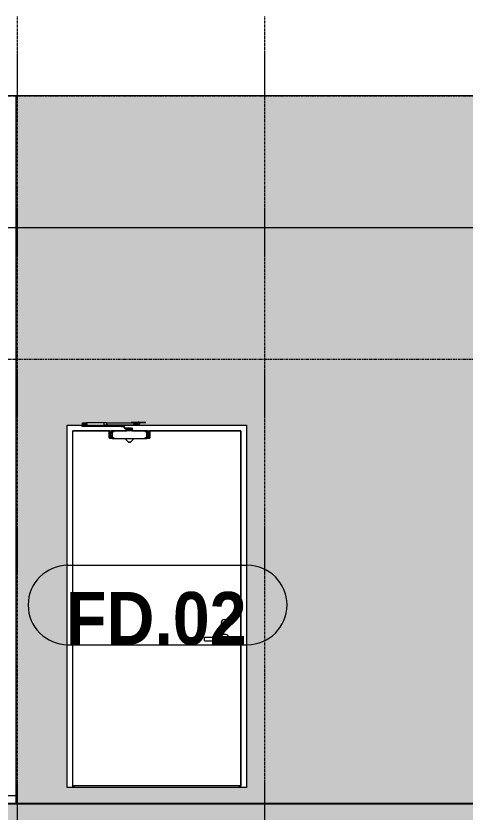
# Model space of a CAD drawing. Header units: millimetres. Extents: x 26124 to 258712, y -8723 to 35400.
# Drawn here: x 165277 to 168003, y 29450 to 34286 of the extents above; entities that cross this region are included whole.
import ezdxf

# ---------------------------------------------------------------- set-up
doc = ezdxf.new("R2010")
doc.units = ezdxf.units.MM
doc.linetypes.add('Centre', pattern=[31.75, 6.35, -4.7625, 15.875, -4.7625])
doc.linetypes.add('Grid Line', pattern=[22.225, 12.7, -3.175, 3.175, -3.175])
for name, color, linetype, lineweight in [('0-2', 50, 'Continuous', 5), ('A-DOOR', 31, 'Continuous', 9), ('A-DOOR-FRAM', 31, 'Continuous', 9), ('A-DOOR-IDEN', 31, 'Continuous', 9), ('A-FLOR-2', 7, 'Continuous', 9), ('A-FLOR-3', 192, 'Continuous', 25), ('A-FLOR-LEVL-2', 51, 'Centre', 9), ('A-FLOR-PATT-3', 8, 'Continuous', 9), ('A-WALL-PATT-3', 111, 'Continuous', 5), ('I-WALL', 2, 'Continuous', 9), ('S-BEAM-3', 7, 'Continuous', 9), ('S-GRID-1', 1, 'Grid Line', 9)]:
    doc.layers.add(name, color=color, linetype=linetype, lineweight=lineweight)
doc.styles.add('Arial_B_1', font='arialbd.ttf', dxfattribs={"width": 0.9, "height": 320})

# ---------------------------------------------------------------- blocks, each defined once
blk = doc.blocks.new('NCV_TKTC_KET CAU_rvt-2-TKCS_MẶT CẮT 4')
at = {"layer": 'A-FLOR-2'}
blk.add_line((42452.6, 29550), (44442.6, 29550), dxfattribs=at)
at = {"layer": 'S-BEAM-3'}
blk.add_line((42477.6, 29550), (44442.6, 29550), dxfattribs=at)
blk = doc.blocks.new('FD_02 - FD_03 - FD_02-KY THUAT-1000x2200mm-V193-TKCS_MẶT CẮT 4')
at = {"layer": 'A-DOOR'}
for p, q in [((45180.4, 31820.3), (45180.4, 31818.5)), ((45186.4, 31820.3), (45186.4, 31820.3)), ((45186.4, 31820.3), (45186.4, 31820.3)), ((45192.4, 31818.5), (45192.4, 31820.3)), ((44841.4, 31798), (44841.4, 31792)), ((44845.4, 31814), (44845.4, 31801)), ((44846, 31798), (44846, 31798)), ((44846, 31798), (45081.4, 31798)), ((44846, 31792), (44846, 31798)), ((45081.4, 31792), (44846, 31792)), ((44846, 31792), (44846, 31792)), ((44847, 31814), (44857.6, 31814)), ((44857.6, 31801), (44847, 31801)), ((44847.9, 31814), (44847.9, 31798)), ((44849.1, 31801), (44849.1, 31798)), ((44857.6, 31814), (44864.7, 31814)), ((44857.6, 31801), (44857.6, 31814)), ((44864.7, 31801), (44857.6, 31801)), ((44857.7, 31798), (44857.7, 31801.2)), ((44858.9, 31798), (44858.9, 31801)), ((44864.7, 31814), (44865.2, 31814)), ((44864.7, 31814), (44871.5, 31814)), ((44865.2, 31801), (44864.7, 31801)), ((44871.5, 31801), (44864.7, 31801)), ((44871.5, 31801), (44871.5, 31814)), ((44871.5, 31813.6), (44871.5, 31801.4)), ((44871.5, 31801.4), (44871.5, 31813.6)), ((44977, 31814.5), (44872.4, 31814.5)), ((44872.4, 31800.5), (44977, 31800.5)), ((44994.4, 31813.5), (44977, 31813.5)), ((44977, 31801.5), (44994.4, 31801.5)), ((45180.8, 31812.5), (44994.4, 31812.5)), ((44994.4, 31802.5), (45180.8, 31802.5)), ((45089.8, 31798), (45081.4, 31798)), ((45081.4, 31798), (45081.4, 31792)), ((45081.4, 31792), (45089.8, 31792)), ((45089.8, 31798), (45089.8, 31798)), ((45094.7, 31789.4), (45100.5, 31781.1)), ((45105.5, 31784.6), (45099.6, 31792.9)), ((45140.8, 31782), (45110.4, 31782)), ((45110.4, 31776), (45140.8, 31776)), ((45112.2, 31772), (45112.2, 31765)), ((45112.9, 31772), (45112.2, 31772)), ((45112.2, 31772), (45150.6, 31772)), ((45114.8, 31772), (45112.9, 31772)), ((45121.7, 31784), (45124.4, 31784)), ((45121.7, 31784), (45121.7, 31782)), ((45121.7, 31776), (45121.7, 31774)), ((45123.1, 31774), (45121.7, 31774)), ((45122.8, 31774), (45122.8, 31772)), ((45123.1, 31774), (45122.8, 31774)), ((45122.8, 31774), (45123.1, 31774)), ((45129.4, 31774), (45123.1, 31774)), ((45123.1, 31774), (45125.4, 31774)), ((45124.4, 31774), (45123.1, 31774)), ((45124.4, 31784), (45134.4, 31784)), ((45124.4, 31782), (45124.4, 31784)), ((45124.4, 31774), (45124.4, 31776)), ((45129.4, 31774), (45124.4, 31774)), ((45125.4, 31774), (45134.1, 31774)), ((45138.1, 31774), (45129.4, 31774)), ((45134.4, 31774), (45129.4, 31774)), ((45134.1, 31774), (45138.1, 31774)), ((45134.4, 31784), (45141.8, 31784)), ((45134.4, 31782), (45134.4, 31784)), ((45134.4, 31774), (45134.4, 31776)), ((45138.1, 31774), (45134.4, 31774)), ((45141.8, 31774), (45138.1, 31774)), ((45140.4, 31774), (45139.5, 31774)), ((45139.6, 31774), (45140.4, 31774)), ((45140.4, 31774), (45140.8, 31774)), ((45140.8, 31774), (45140.4, 31774)), ((45140.8, 31776), (45140.8, 31782)), ((45140.8, 31782), (45149.2, 31782)), ((45149.2, 31776), (45140.8, 31776)), ((45140.8, 31772), (45140.8, 31774)), ((45141.4, 31818.5), (45141.8, 31818.5)), ((45141.4, 31815.5), (45141.8, 31815.5)), ((45141.8, 31818.5), (45161, 31818.5)), ((45141.8, 31815.5), (45161, 31815.5)), ((45141.8, 31782), (45141.8, 31784)), ((45141.8, 31774), (45141.8, 31776)), ((45149.2, 31782), (45147, 31782)), ((45147, 31776), (45149.2, 31776)), ((45151.3, 31772), (45148.7, 31772)), ((45149.2, 31776), (45149.2, 31782)), ((45150.6, 31772), (45151.3, 31772)), ((45151.3, 31765), (45151.3, 31772)), ((45161, 31818.5), (45161.4, 31818.5)), ((45161, 31815.5), (45161.4, 31815.5)), ((45161.4, 31818.5), (45166.6, 31818.5)), ((45161.4, 31815.5), (45166.6, 31815.5)), ((45162.3, 31811.5), (45169.2, 31811.5)), ((45162.3, 31811.5), (45162.3, 31803.5)), ((45169.2, 31803.5), (45162.3, 31803.5)), ((45166.6, 31818.5), (45167.8, 31818.5)), ((45166.6, 31815.5), (45167.8, 31815.5)), ((45167.8, 31818.5), (45184.3, 31818.5)), ((45167.8, 31815.5), (45184.3, 31815.5)), ((45169.2, 31811.5), (45170.4, 31811.5)), ((45170.4, 31803.5), (45169.2, 31803.5)), ((45170.4, 31811.5), (45175.2, 31811.5)), ((45175.2, 31803.5), (45170.4, 31803.5)), ((45172, 31811.5), (45170.8, 31811.5)), ((45170.8, 31803.5), (45172, 31803.5)), ((45171.4, 31814.5), (45173.4, 31814.5)), ((45173.4, 31814.5), (45171.4, 31814.5)), ((45175.2, 31811.5), (45172, 31811.5)), ((45172, 31803.5), (45175.2, 31803.5)), ((45175.5, 31814.5), (45173.4, 31814.5)), ((45175.5, 31814.5), (45181.1, 31814.5)), ((45181.1, 31800.5), (45175.5, 31800.5)), ((45176.8, 31808.9), (45176.8, 31810.8)), ((45176.8, 31804.2), (45176.8, 31806)), ((45179.9, 31814.5), (45179.9, 31800.5)), ((45181, 31800.5), (45181.6, 31800.5)), ((45181.1, 31814.5), (45192.7, 31814.5)), ((45181.1, 31800.5), (45181.1, 31814.5)), ((45192.7, 31800.5), (45181.1, 31800.5)), ((45181.4, 31815.5), (45181.4, 31814.5)), ((45181.6, 31800.5), (45181.6, 31807.4)), ((45186.4, 31818.5), (45183.9, 31818.5)), ((45183.9, 31818.5), (45186.4, 31818.5)), ((45186.4, 31815.5), (45183.9, 31815.5)), ((45183.9, 31815.5), (45186.4, 31815.5)), ((45186.4, 31815.5), (45183.9, 31815.5)), ((45183.9, 31815.5), (45186.4, 31815.5)), ((45184.3, 31818.5), (45188.5, 31818.5)), ((45184.3, 31818.5), (45188.5, 31818.5)), ((45188.5, 31817.5), (45184.3, 31817.5)), ((45184.3, 31815.5), (45188.5, 31815.5)), ((45184.3, 31815.5), (45188.5, 31815.5)), ((45186.4, 31818.5), (45184.8, 31818.5)), ((45184.8, 31818.5), (45186.4, 31818.5)), ((45186.4, 31818.5), (45188.9, 31818.5)), ((45188.9, 31818.5), (45186.4, 31818.5)), ((45186.4, 31818.5), (45187.9, 31818.5)), ((45187.9, 31818.5), (45186.4, 31818.5)), ((45186.4, 31815.5), (45188.9, 31815.5)), ((45188.9, 31815.5), (45186.4, 31815.5)), ((45186.4, 31815.5), (45188.9, 31815.5)), ((45188.9, 31815.5), (45186.4, 31815.5)), ((45188.5, 31818.5), (45205, 31818.5)), ((45188.5, 31815.5), (45205, 31815.5)), ((45199.4, 31814.5), (45191.1, 31814.5)), ((45191.2, 31800.5), (45192.9, 31800.5)), ((45191.3, 31814.5), (45191.4, 31814.5)), ((45191.4, 31814.5), (45191.4, 31815.5)), ((45192.7, 31814.5), (45191.6, 31814.5)), ((45192.9, 31800.5), (45192.7, 31800.5)), ((45192.9, 31800.5), (45192.9, 31814.5)), ((45199.4, 31814.5), (45201.4, 31814.5)), ((45201.4, 31814.5), (45199.4, 31814.5)), ((45205, 31818.5), (45206.1, 31818.5)), ((45205, 31815.5), (45206.1, 31815.5)), ((45206.1, 31818.5), (45211.3, 31818.5)), ((45206.1, 31815.5), (45211.3, 31815.5)), ((45211.4, 31818.5), (45211.7, 31818.5)), ((45211.4, 31815.5), (45211.7, 31815.5)), ((45211.7, 31818.5), (45231, 31818.5)), ((45211.7, 31815.5), (45231, 31815.5)), ((45231, 31818.5), (45231.4, 31818.5)), ((45231, 31815.5), (45231.4, 31815.5)), ((45010.8, 31765), (44787.6, 31765)), ((44787.6, 29610), (44787.6, 31765)), ((45007.8, 31723), (45007.8, 31762)), ((45010.8, 31765), (45023, 31765)), ((45114.8, 31765), (45023, 31765)), ((45023, 31765), (45025, 31765)), ((45025.4, 31765), (45025.8, 31765)), ((45237.8, 31765), (45025.8, 31765)), ((45025.8, 31765), (45025.8, 31764.7)), ((45025.8, 31764.7), (45025.8, 31756.1)), ((45037.8, 31759), (45025.8, 31759)), ((45025.8, 31756.1), (45025.8, 31754.3)), ((45025.8, 31754.3), (45025.8, 31730.7)), ((45025.8, 31730.7), (45025.8, 31728.9)), ((45025.8, 31728.9), (45025.8, 31720.3)), ((45025.8, 31726), (45037.8, 31726)), ((45150.6, 31765), (45112.2, 31765)), ((45112.2, 31765), (45112.9, 31765)), ((45112.9, 31765), (45114.8, 31765)), ((45240.5, 31765), (45148.7, 31765)), ((45148.7, 31765), (45151.3, 31765)), ((45151.3, 31765), (45150.6, 31765)), ((45237.8, 31759), (45225.8, 31759)), ((45225.8, 31726), (45237.8, 31726)), ((45237.8, 31765), (45238.1, 31765)), ((45237.8, 31764.7), (45237.8, 31765)), ((45237.8, 31756.1), (45237.8, 31764.7)), ((45237.8, 31754.3), (45237.8, 31756.1)), ((45237.8, 31730.7), (45237.8, 31754.3)), ((45237.8, 31728.9), (45237.8, 31730.7)), ((45237.8, 31720.3), (45237.8, 31728.9)), ((45238.5, 31765), (45240.5, 31765)), ((45240.5, 31765), (45252.8, 31765)), ((45807.6, 31765), (45252.8, 31765)), ((45255.8, 31762), (45255.8, 31723)), ((45807.6, 31765), (45807.6, 29610)), ((45023, 31720), (45010.8, 31720)), ((45025, 31720), (45023, 31720)), ((45025.8, 31720), (45025.4, 31720)), ((45025.8, 31720.3), (45025.8, 31720)), ((45025.8, 31720), (45237.8, 31720)), ((45112.3, 31720), (45112.3, 31712.4)), ((45112.5, 31711.7), (45125.5, 31696.3)), ((45112.9, 31720), (45131.8, 31720)), ((45131.8, 31720), (45150.6, 31720)), ((45131.8, 31696), (45131.8, 31696)), ((45131.8, 31696), (45131.8, 31696)), ((45138, 31696.3), (45151, 31711.7)), ((45151.3, 31712.4), (45151.3, 31720)), ((45237.8, 31720), (45237.8, 31720.3)), ((45238.1, 31720), (45237.8, 31720)), ((45240.5, 31720), (45238.5, 31720)), ((45252.8, 31720), (45240.5, 31720)), ((45706.6, 30588.3), (45706.6, 30597.7)), ((45708.6, 30588.3), (45706.6, 30588.3)), ((45708.6, 30597.7), (45708.6, 30588.3)), ((45692.6, 30510), (45587.6, 30510)), ((45587.6, 30500), (45587.6, 30510)), ((45587.6, 30490), (45587.6, 30500)), ((45587.6, 30490), (45692.6, 30490)), ((45807.6, 29610), (44787.6, 29610))]:
    blk.add_line(p, q, dxfattribs=at)
at = {"layer": 'A-DOOR', "flags": 128}
for points in [[(45159.1, 31807.5), (45159.2, 31808.3), (45159.5, 31809), (45159.9, 31809.7), (45160.6, 31810.4), (45161.4, 31811), (45162.3, 31811.5)], [(45162.3, 31803.5), (45161.4, 31804), (45160.6, 31804.6), (45159.9, 31805.3), (45159.5, 31806), (45159.2, 31806.7), (45159.1, 31807.5)], [(45162.2, 31809.7), (45161.9, 31809), (45161.7, 31808.3), (45161.7, 31807.5)], [(45161.7, 31807.5), (45161.7, 31806.7), (45161.9, 31806), (45162.2, 31805.3)], [(45010.8, 31765), (45010.1, 31764.9), (45009.5, 31764.7), (45008.9, 31764.3), (45008.4, 31763.9), (45008.1, 31763.3), (45007.8, 31762.7), (45007.8, 31762)], [(45255.8, 31762), (45255.7, 31762.7), (45255.5, 31763.3), (45255.1, 31763.9), (45254.6, 31764.3), (45254.1, 31764.7), (45253.4, 31764.9), (45252.8, 31765)], [(45007.8, 31723), (45007.8, 31722.3), (45008.1, 31721.7), (45008.4, 31721.1), (45008.9, 31720.7), (45009.5, 31720.3), (45010.1, 31720.1), (45010.8, 31720)], [(45112.5, 31711.7), (45112.5, 31711.7), (45112.5, 31711.8), (45112.4, 31711.8), (45112.4, 31711.8), (45112.4, 31711.9), (45112.4, 31711.9), (45112.4, 31712), (45112.3, 31712), (45112.3, 31712), (45112.3, 31712.1), (45112.3, 31712.1), (45112.3, 31712.2), (45112.3, 31712.2), (45112.3, 31712.3), (45112.3, 31712.3), (45112.3, 31712.3), (45112.3, 31712.4), (45112.3, 31712.4)], [(45126.2, 31696), (45126.1, 31696), (45126.1, 31696), (45126.1, 31696), (45126, 31696), (45126, 31696), (45126, 31696), (45125.9, 31696), (45125.9, 31696), (45125.9, 31696.1), (45125.8, 31696.1), (45125.8, 31696.1), (45125.8, 31696.1), (45125.7, 31696.1), (45125.7, 31696.1), (45125.7, 31696.2), (45125.6, 31696.2), (45125.6, 31696.2), (45125.6, 31696.2), (45125.5, 31696.3), (45125.5, 31696.3), (45125.5, 31696.3), (45125.5, 31696.3)], [(45131.8, 31696), (45131.5, 31696), (45131.3, 31696), (45131.1, 31696), (45130.9, 31696), (45130.6, 31696), (45130.4, 31696), (45130.2, 31696), (45130, 31696), (45129.8, 31696), (45129.6, 31696), (45129.4, 31696), (45129.2, 31696), (45129, 31696), (45128.8, 31696), (45128.6, 31696), (45128.4, 31696), (45128.2, 31696), (45128.1, 31696), (45127.9, 31696), (45127.8, 31696), (45127.6, 31696), (45127.5, 31696), (45127.3, 31696), (45127.2, 31696), (45127.1, 31696), (45126.9, 31696), (45126.8, 31696), (45126.7, 31696), (45126.6, 31696), (45126.6, 31696), (45126.5, 31696), (45126.4, 31696), (45126.4, 31696), (45126.3, 31696), (45126.3, 31696), (45126.2, 31696), (45126.2, 31696), (45126.2, 31696), (45126.2, 31696)], [(45126.2, 31696), (45126.2, 31696), (45126.2, 31696), (45126.2, 31696), (45126.3, 31696), (45126.3, 31696), (45126.3, 31696), (45126.4, 31696), (45126.5, 31696), (45126.5, 31696), (45126.6, 31696), (45126.7, 31696), (45126.8, 31696), (45126.9, 31696), (45127, 31696), (45127.2, 31696), (45127.3, 31696), (45127.4, 31696), (45127.6, 31696), (45127.7, 31696), (45127.9, 31696), (45128, 31696), (45128.2, 31696), (45128.4, 31696), (45128.6, 31696), (45128.7, 31696), (45128.9, 31696), (45129.1, 31696), (45129.3, 31696), (45129.5, 31696), (45129.7, 31696), (45129.9, 31696), (45130.2, 31696), (45130.4, 31696), (45130.6, 31696), (45130.8, 31696), (45131, 31696), (45131.2, 31696), (45131.5, 31696), (45131.7, 31696), (45131.8, 31696)], [(45131.8, 31696), (45132, 31696), (45132.2, 31696), (45132.4, 31696), (45132.6, 31696), (45132.9, 31696), (45133.1, 31696), (45133.3, 31696), (45133.5, 31696), (45133.7, 31696), (45133.9, 31696), (45134.1, 31696), (45134.3, 31696), (45134.5, 31696), (45134.7, 31696), (45134.9, 31696), (45135.1, 31696), (45135.3, 31696), (45135.4, 31696), (45135.6, 31696), (45135.8, 31696), (45135.9, 31696), (45136.1, 31696), (45136.2, 31696), (45136.3, 31696), (45136.4, 31696), (45136.6, 31696), (45136.7, 31696), (45136.8, 31696), (45136.9, 31696), (45137, 31696), (45137, 31696), (45137.1, 31696), (45137.2, 31696), (45137.2, 31696), (45137.2, 31696), (45137.3, 31696), (45137.3, 31696), (45137.3, 31696), (45137.3, 31696)], [(45137.3, 31696), (45137.3, 31696), (45137.3, 31696), (45137.3, 31696), (45137.3, 31696), (45137.2, 31696), (45137.2, 31696), (45137.1, 31696), (45137, 31696), (45137, 31696), (45136.9, 31696), (45136.8, 31696), (45136.7, 31696), (45136.6, 31696), (45136.5, 31696), (45136.4, 31696), (45136.2, 31696), (45136.1, 31696), (45135.9, 31696), (45135.8, 31696), (45135.6, 31696), (45135.5, 31696), (45135.3, 31696), (45135.1, 31696), (45135, 31696), (45134.8, 31696), (45134.6, 31696), (45134.4, 31696), (45134.2, 31696), (45134, 31696), (45133.8, 31696), (45133.6, 31696), (45133.4, 31696), (45133.1, 31696), (45132.9, 31696), (45132.7, 31696), (45132.5, 31696), (45132.3, 31696), (45132, 31696), (45131.8, 31696), (45131.8, 31696)], [(45138, 31696.3), (45138, 31696.3), (45138, 31696.3), (45138, 31696.2), (45137.9, 31696.2), (45137.9, 31696.2), (45137.9, 31696.2), (45137.8, 31696.2), (45137.8, 31696.1), (45137.8, 31696.1), (45137.7, 31696.1), (45137.7, 31696.1), (45137.7, 31696.1), (45137.6, 31696.1), (45137.6, 31696), (45137.6, 31696), (45137.5, 31696), (45137.5, 31696), (45137.5, 31696), (45137.4, 31696), (45137.4, 31696), (45137.4, 31696), (45137.3, 31696)], [(45151.3, 31712.4), (45151.3, 31712.4), (45151.3, 31712.3), (45151.2, 31712.3), (45151.2, 31712.2), (45151.2, 31712.2), (45151.2, 31712.1), (45151.2, 31712.1), (45151.2, 31712.1), (45151.2, 31712), (45151.2, 31712), (45151.1, 31711.9), (45151.1, 31711.9), (45151.1, 31711.9), (45151.1, 31711.8), (45151.1, 31711.8), (45151, 31711.7), (45151, 31711.7), (45151, 31711.7)], [(45252.8, 31720), (45253.4, 31720.1), (45254.1, 31720.3), (45254.6, 31720.7), (45255.1, 31721.1), (45255.5, 31721.7), (45255.7, 31722.3), (45255.8, 31723)], [(45707.6, 30510), (45707.6, 30510), (45707.5, 30510), (45707.5, 30510), (45707.4, 30510), (45707.3, 30510), (45707.1, 30510), (45707, 30510), (45706.8, 30510), (45706.6, 30510), (45706.4, 30510), (45706.1, 30510), (45705.9, 30510), (45705.6, 30510), (45705.3, 30510), (45704.9, 30510), (45704.6, 30510), (45704.2, 30510), (45703.8, 30510), (45703.4, 30510), (45703, 30510), (45702.6, 30510), (45702.1, 30510), (45701.7, 30510), (45701.2, 30510), (45700.7, 30510), (45700.2, 30510), (45699.6, 30510), (45699.1, 30510), (45698.6, 30510), (45698, 30510), (45697.4, 30510), (45696.9, 30510), (45696.3, 30510), (45695.7, 30510), (45695.1, 30510), (45694.5, 30510), (45693.9, 30510), (45693.3, 30510), (45692.7, 30510), (45692.6, 30510)], [(45692.6, 30490), (45693.2, 30490), (45693.8, 30490), (45694.4, 30490), (45695, 30490), (45695.5, 30490), (45696.1, 30490), (45696.7, 30490), (45697.3, 30490), (45697.8, 30490), (45698.4, 30490), (45699, 30490), (45699.5, 30490), (45700, 30490), (45700.5, 30490), (45701, 30490), (45701.5, 30490), (45702, 30490), (45702.5, 30490), (45702.9, 30490), (45703.3, 30490), (45703.7, 30490), (45704.1, 30490), (45704.5, 30490), (45704.9, 30490), (45705.2, 30490), (45705.5, 30490), (45705.8, 30490), (45706.1, 30490), (45706.3, 30490), (45706.5, 30490), (45706.8, 30490), (45706.9, 30490), (45707.1, 30490), (45707.2, 30490), (45707.3, 30490), (45707.4, 30490), (45707.5, 30490), (45707.5, 30490), (45707.6, 30490)]]:
    blk.add_lwpolyline(points, dxfattribs=at)
at = {"layer": 'A-DOOR'}
for centre, radius, start, end in [((45016.8, 31752), 3.5, 0, 180), ((45016.8, 31752), 3.5, 180, 0), ((45016.8, 31733), 3.5, 0, 180), ((45016.8, 31733), 3.5, 180, 0), ((45246.8, 31752), 3.5, 0, 180), ((45246.8, 31752), 3.5, 180, 0), ((45246.8, 31733), 3.5, 0, 180), ((45246.8, 31733), 3.5, 180, 0), ((45707.6, 30600), 19, 0, 180), ((45707.6, 30600), 19, 180, 0), ((45707.6, 30600), 2.5, 293.4206, 247.0082), ((45710.1, 30500), 30, 0, 161.0721), ((45710.1, 30500), 30, 198.7162, 0), ((45707.6, 30500), 10, 75, 105), ((45707.6, 30500), 10, 255, 285), ((45707.6, 30500), 10, 0, 60), ((45707.6, 30500), 10, 300, 0)]:
    blk.add_arc(centre, radius, start, end, dxfattribs=at)
for centre, major_axis, ratio, start_param, end_param in [((44863.5, 31807.5), (0, 2.5), 0.965835, 4.712389, 7.853982), ((44863.5, 31807.5), (0, 2.5), 0.965835, 1.570796, 4.712389), ((44864, 31807.5), (0, 2.5), 0.965835, 0.523599, 1.570796), ((44864, 31807.5), (0, 2.5), 0.965835, 0.523599, 1.570796), ((44864, 31807.5), (0, 2.5), 0.965835, 1.570796, 2.617994), ((44864, 31807.5), (0, 2.5), 0.965835, 1.570796, 2.617994), ((44865.8, 31807.5), (0, 2.5), 0.965835, 5.497787, 7.853982), ((44864, 31807.5), (0, 2.5), 0.965835, 4.712389, 6.544985), ((44864, 31807.5), (0, 2.5), 0.965835, 2.879793, 4.712389), ((44865.8, 31807.5), (0, 2.5), 0.965835, 1.570796, 3.926991), ((44865.8, 31807.5), (0, 2.5), 0.965835, 5.497787, 7.853982), ((44864, 31807.5), (0, 2.5), 0.965835, 4.712389, 6.544985), ((44865.8, 31807.5), (0, 2.5), 0.965835, 1.570796, 3.926991), ((44864, 31807.5), (0, 2.5), 0.965835, 2.879793, 4.712389), ((44866.3, 31807.5), (0, 2.5), 0.965835, 0.523599, 1.570796), ((44866.3, 31807.5), (0, 2.5), 0.965835, 1.570796, 2.617994), ((44862.8, 31807.5), (0, 6.79), 0.965835, 4.712389, 5.992125), ((44862.8, 31807.5), (0, 6.79), 0.965835, 3.432653, 4.712389), ((44863.3, 31807.5), (0, 6.79), 0.965835, 4.712389, 5.992125), ((44863.3, 31807.5), (0, 6.79), 0.965835, 3.432653, 4.712389), ((44866.3, 31807.5), (0, 2.5), 0.965835, 5.759587, 6.544985), ((44866.3, 31807.5), (0, 2.5), 0.965835, 2.879793, 3.665191), ((44872.4, 31807.5), (0, 7), 0.259156, 0, 0.50718), ((44872.4, 31807.5), (0, 7), 0.259156, 2.634413, 3.141593), ((44977, 31807.5), (0, 7), 0.259156, 5.497787, 7.853982), ((44977, 31807.5), (0, 7), 0.259156, 1.570796, 3.926991), ((44977, 31807.5), (0, 6), 0.259156, 5.759587, 7.853982), ((44977, 31807.5), (0, 6), 0.259156, 1.570796, 3.665191), ((44994.4, 31807.5), (0, 6), 0.259156, 5.759587, 7.853982), ((44994.4, 31807.5), (0, 6), 0.259156, 1.570796, 3.665191), ((44994.4, 31807.5), (0, 5), 0.259156, 0, 1.570796), ((44994.4, 31807.5), (0, 5), 0.259156, 1.570796, 3.141593), ((45089.8, 31786), (0, 12), 1, 5.323254, 6.283185), ((45089.8, 31786), (0, 6), 1, 5.323254, 6.283185), ((45110.4, 31788), (0, 12), 1, 2.181662, 3.141593), ((45110.4, 31788), (0, 6), 1, 2.181662, 3.141593), ((45175.5, 31807.5), (0, 7), 0.965835, 0, 1.570796), ((45175.5, 31807.5), (0, 7), 0.965835, 1.570796, 3.141593), ((45176, 31807.5), (0, 7), 0.965835, 0.261799, 1.570796), ((45176, 31807.5), (0, 7), 0.965835, 1.570796, 2.879793), ((45173.3, 31807.5), (0, 2.5), 0.965835, 4.712389, 7.853982), ((45173.3, 31807.5), (0, 2.5), 0.965835, 1.570796, 4.712389), ((45177.6, 31807.5), (0, 7), 0.965835, 0.523599, 1.308997), ((45177.6, 31807.5), (0, 7), 0.965835, 1.832596, 2.617994), ((45178.1, 31807.5), (0, 7), 0.965835, 0.523599, 1.570796), ((45178.1, 31807.5), (0, 7), 0.965835, 1.570796, 2.617994), ((45173.8, 31807.5), (0, 2.5), 0.965835, 5.759587, 7.853982), ((45173.8, 31807.5), (0, 2.5), 0.965835, 5.759587, 7.853982), ((45173.8, 31807.5), (0, 2.5), 0.965835, 1.570796, 3.665191), ((45173.8, 31807.5), (0, 2.5), 0.965835, 1.570796, 3.665191), ((45175.3, 31807.5), (0, 2.5), 0.965835, 0.261799, 1.570796), ((45175.3, 31807.5), (0, 2.5), 0.965835, 0.261799, 1.570796), ((45175.3, 31807.5), (0, 2.5), 0.965835, 1.570796, 2.879793), ((45175.3, 31807.5), (0, 2.5), 0.965835, 1.570796, 2.879793), ((45175.9, 31807.5), (0, 2.5), 0.965835, 0.523599, 1.570796), ((45175.9, 31807.5), (0, 2.5), 0.965835, 1.570796, 2.617994), ((45173.8, 31807.5), (0, 2.5), 0.965835, 5.235988, 5.497787), ((45173.8, 31807.5), (0, 2.5), 0.965835, 5.235988, 5.497787), ((45173.8, 31807.5), (0, 2.5), 0.965835, 3.926991, 4.18879), ((45173.8, 31807.5), (0, 2.5), 0.965835, 3.926991, 4.18879), ((45175.3, 31807.5), (0, 2.5), 0.965835, 5.759587, 6.021386), ((45175.3, 31807.5), (0, 2.5), 0.965835, 5.759587, 6.021386), ((45175.3, 31807.5), (0, 2.5), 0.965835, 3.403392, 3.665191), ((45175.3, 31807.5), (0, 2.5), 0.965835, 3.403392, 3.665191), ((45177.6, 31807.5), (0, 5), 0.259156, 1.110588, 1.340692), ((45177.6, 31807.5), (0, 5), 0.259156, 1.8009, 2.031004), ((45175.9, 31807.5), (0, 2.5), 0.965835, 5.759587, 6.021386), ((45175.9, 31807.5), (0, 2.5), 0.965835, 3.403392, 3.665191), ((45180.8, 31807.5), (0, 5), 0.259156, 3.403392, 3.926991)]:
    blk.add_ellipse(centre, major_axis=major_axis, ratio=ratio, start_param=start_param, end_param=end_param, dxfattribs=at)
for points, knots in [([(44871.5, 31813.6), (44871.5, 31813.5), (44871.5, 31813.2), (44871.6, 31812.8), (44871.6, 31812.5), (44871.7, 31812.3), (44871.8, 31812), (44871.8, 31811.8), (44871.9, 31811.7), (44871.9, 31811.5), (44871.9, 31811.3), (44872, 31811.1), (44872.1, 31810.8), (44872.1, 31810.6), (44872.2, 31810.4), (44872.2, 31810.3), (44872.3, 31810), (44872.3, 31809.8), (44872.4, 31809.4), (44872.5, 31809), (44872.5, 31808.7), (44872.6, 31808.2), (44872.6, 31807.8), (44872.6, 31807.5)], [0, 0, 0, 0, 0.1, 0.2, 0.25, 0.3, 0.35, 0.375, 0.4, 0.425, 0.45, 0.5, 0.55, 0.575, 0.6, 0.625, 0.65, 0.7, 0.75, 0.8, 0.85, 0.9, 1, 1, 1, 1]), ([(44872.6, 31807.5), (44872.6, 31807.2), (44872.6, 31806.8), (44872.5, 31806.3), (44872.5, 31806), (44872.4, 31805.6), (44872.3, 31805.2), (44872.3, 31805), (44872.2, 31804.7), (44872.2, 31804.6), (44872.1, 31804.4), (44872.1, 31804.2), (44872, 31803.9), (44871.9, 31803.7), (44871.9, 31803.5), (44871.9, 31803.3), (44871.8, 31803.2), (44871.8, 31803), (44871.7, 31802.7), (44871.6, 31802.5), (44871.6, 31802.2), (44871.5, 31801.8), (44871.5, 31801.5), (44871.5, 31801.4)], [0, 0, 0, 0, 0.1, 0.15, 0.2, 0.25, 0.3, 0.35, 0.375, 0.4, 0.425, 0.45, 0.5, 0.55, 0.575, 0.6, 0.625, 0.65, 0.7, 0.75, 0.8, 0.9, 1, 1, 1, 1]), ([(45010.4, 31752), (45010.4, 31753.2), (45010.9, 31755), (45012.4, 31756.9), (45013.9, 31757.9), (45015.5, 31758.5), (45017.3, 31758.7), (45019.1, 31758.4), (45020.7, 31757.6), (45022.1, 31756.4), (45022.7, 31755.4), (45023, 31754.9)], [0, 0, 0, 0, 0.2, 0.3, 0.4, 0.5, 0.6, 0.7, 0.8, 0.9, 1, 1, 1, 1]), ([(45023, 31749.1), (45022.5, 31748), (45021.3, 31746.7), (45019.1, 31745.6), (45017.3, 31745.3), (45015.5, 31745.5), (45013.9, 31746.1), (45012.4, 31747.1), (45011.3, 31748.5), (45010.5, 31750.2), (45010.4, 31751.4), (45010.4, 31752)], [0, 0, 0, 0, 0.2, 0.3, 0.4, 0.5, 0.6, 0.7, 0.8, 0.9, 1, 1, 1, 1]), ([(45010.4, 31733), (45010.4, 31734.2), (45010.9, 31736), (45012.4, 31737.9), (45013.9, 31738.9), (45015.5, 31739.5), (45017.3, 31739.7), (45019.1, 31739.4), (45020.7, 31738.6), (45022.1, 31737.4), (45022.7, 31736.4), (45023, 31735.9)], [0, 0, 0, 0, 0.2, 0.3, 0.4, 0.5, 0.6, 0.7, 0.8, 0.9, 1, 1, 1, 1]), ([(45023, 31730.1), (45022.5, 31729), (45021.3, 31727.7), (45019.1, 31726.6), (45017.3, 31726.3), (45015.5, 31726.5), (45013.9, 31727.1), (45012.4, 31728.1), (45011.3, 31729.5), (45010.5, 31731.2), (45010.4, 31732.4), (45010.4, 31733)], [0, 0, 0, 0, 0.2, 0.3, 0.4, 0.5, 0.6, 0.7, 0.8, 0.9, 1, 1, 1, 1]), ([(45240.5, 31754.9), (45241, 31756), (45242.2, 31757.3), (45244.4, 31758.4), (45246.2, 31758.7), (45248, 31758.5), (45249.7, 31757.9), (45251.1, 31756.9), (45252.2, 31755.5), (45253, 31753.8), (45253.1, 31752.6), (45253.1, 31752)], [0, 0, 0, 0, 0.2, 0.3, 0.4, 0.5, 0.6, 0.7, 0.8, 0.9, 1, 1, 1, 1]), ([(45253.1, 31752), (45253.1, 31750.8), (45252.6, 31749), (45251.1, 31747.1), (45249.7, 31746.1), (45248, 31745.5), (45246.2, 31745.3), (45244.4, 31745.6), (45242.8, 31746.4), (45241.4, 31747.6), (45240.8, 31748.6), (45240.5, 31749.1)], [0, 0, 0, 0, 0.2, 0.3, 0.4, 0.5, 0.6, 0.7, 0.8, 0.9, 1, 1, 1, 1]), ([(45240.5, 31735.9), (45241, 31737), (45242.2, 31738.3), (45244.4, 31739.4), (45246.2, 31739.7), (45248, 31739.5), (45249.7, 31738.9), (45251.1, 31737.9), (45252.2, 31736.5), (45253, 31734.8), (45253.1, 31733.6), (45253.1, 31733)], [0, 0, 0, 0, 0.2, 0.3, 0.4, 0.5, 0.6, 0.7, 0.8, 0.9, 1, 1, 1, 1]), ([(45253.1, 31733), (45253.1, 31731.8), (45252.6, 31730), (45251.1, 31728.1), (45249.7, 31727.1), (45248, 31726.5), (45246.2, 31726.3), (45244.4, 31726.6), (45242.8, 31727.4), (45241.4, 31728.6), (45240.8, 31729.6), (45240.5, 31730.1)], [0, 0, 0, 0, 0.2, 0.3, 0.4, 0.5, 0.6, 0.7, 0.8, 0.9, 1, 1, 1, 1])]:
    blk.add_open_spline(points, degree=3, knots=knots, dxfattribs=at)
for points in [[(45023, 31754.9), (45023.2, 31754.4), (45023.6, 31753.5), (45023.7, 31752.5), (45023.7, 31752)], [(45023.7, 31752), (45023.7, 31751.5), (45023.6, 31750.5), (45023.2, 31749.6), (45023, 31749.1)], [(45023, 31735.9), (45023.2, 31735.4), (45023.6, 31734.5), (45023.7, 31733.5), (45023.7, 31733)], [(45023.7, 31733), (45023.7, 31732.5), (45023.6, 31731.5), (45023.2, 31730.6), (45023, 31730.1)], [(45239.8, 31752), (45239.8, 31752.5), (45239.9, 31753.5), (45240.3, 31754.4), (45240.5, 31754.9)], [(45240.5, 31749.1), (45240.3, 31749.6), (45239.9, 31750.5), (45239.8, 31751.5), (45239.8, 31752)], [(45239.8, 31733), (45239.8, 31733.5), (45239.9, 31734.5), (45240.3, 31735.4), (45240.5, 31735.9)], [(45240.5, 31730.1), (45240.3, 31730.6), (45239.9, 31731.5), (45239.8, 31732.5), (45239.8, 31733)]]:
    blk.add_open_spline(points, degree=3, dxfattribs=at)
at = {"layer": 'A-DOOR-FRAM'}
for p, q in [((44787.6, 29600), (44787.6, 31765)), ((44787.6, 31765), (45010.8, 31765)), ((45023, 31765), (45114.8, 31765)), ((45148.7, 31765), (45240.5, 31765)), ((45252.8, 31765), (45807.6, 31765)), ((45807.6, 29600), (45807.6, 31765)), ((44797.6, 29600), (44797.6, 29610)), ((45797.6, 29610), (45797.6, 29600))]:
    blk.add_line(p, q, dxfattribs=at)
blk = doc.blocks.new('STN_Door Tag - STN_Door Tag-1788670-TKCS_MẶT CẮT 4')
at = {"layer": 'A-DOOR-IDEN'}
for p, q in [((40718.5, 10349.3), (41806.6, 10349.3)), ((40718.5, 9866.2), (41806.6, 9866.2))]:
    blk.add_line(p, q, dxfattribs=at)
for centre, start, end in [((40718.5, 10107.8), 90, 270), ((41806.6, 10107.8), 270, 90)]:
    blk.add_arc(centre, 241.5, start, end, dxfattribs=at)

msp = doc.modelspace()

# ---------------------------------------------------------------- hatches: boundary and pattern name
at = {"layer": 'A-FLOR-PATT-3'}
h = msp.add_hatch(dxfattribs=at)
h.set_pattern_fill('FP_2', color=256, style=0, pattern_type=2)
h.set_pattern_definition([(0, (201715.2, 14125), (650.24, 162.56), [53.645, -434.035, 53.645, -434.035, -2600.96]), (0, (201715.2, 14125), (650.24, 162.56), [-975.36, 53.645, -921.715, 53.645, -434.035, -1137.92]), (0, (201715.2, 14125), (650.24, 162.56), [-2438.4, 53.645, -271.475, 53.645, -759.155]), (120, (201959.04, 14206.28), (-465.9011, 481.84436), [53.645, -434.035, 53.645, -3034.995]), (120, (201959.04, 14206.28), (-465.9011, 481.84436), [-541.325, -434.035, 53.645, -921.715, -1625.6]), (120, (201959.04, 14206.28), (-465.9011, 481.84436), [-1950.72, 53.645, -434.035, 53.645, -1084.275]), (120, (201959.04, 14206.28), (-465.9011, 481.84436), [-2492.045, -271.475, 53.645, -759.155]), (240, (202040.32, 14531.4), (-184.3389, -644.40436), [53.645, -434.035, 53.645, -3034.995]), (240, (202040.32, 14531.4), (-184.3389, -644.40436), [-541.325, -434.035, 53.645, -921.715, -1625.6]), (240, (202040.32, 14531.4), (-184.3389, -644.40436), [-1950.72, 53.645, -434.035, 53.645, -1084.275]), (240, (202040.32, 14531.4), (-184.3389, -644.40436), [-2492.045, -271.475, 53.645, -759.155])])
h.paths.add_polyline_path([(241220.5, 29350), (241537.5, 29350), (241537.5, 29500), (161037.5, 29500), (161037.5, 29350), (240421.6, 29350)])
at = {"layer": 'A-WALL-PATT-3'}
msp.add_hatch(color=256, dxfattribs=at).paths.add_polyline_path([(168519.7, 33000), (168887.6, 33000), (168887.6, 33200), (169697.6, 33200), (169697.6, 33800), (165277.5, 33800), (165277.5, 33000), (166921.9, 33000)])
h = msp.add_hatch(color=256, dxfattribs=at)
h.paths.add_polyline_path([(165277.5, 29500), (169477.7, 29500), (169477.7, 30750), (169482.7, 30750), (169482.7, 33000), (165277.5, 33000), (165277.5, 29742)])
h.paths.add_polyline_path([(165706.4, 31814), (165810.6, 31812.4), (165810.6, 31802.9), (165810.3, 31800.5), (165705.4, 31802.2), (165701.3, 31807.5), (165706.1, 31813.6)])
h.paths.add_polyline_path([(166123, 29600), (165587.5, 29600), (165587.5, 31800), (165681.8, 31801), (165683.5, 31814), (165704.1, 31812.8), (165697.3, 31809), (165698.3, 31807.5), (165698.3, 31804.7), (165700, 31804.4), (165706.4, 31801), (166677.5, 31800), (166677.5, 29600)])
h.paths.add_polyline_path([(166012.7, 31800.5), (166010.4, 31800.5), (166011.9, 31804), (166010.6, 31807.5), (166009.9, 31809.3), (166009.9, 31814.5), (166002.7, 31815.5), (166002.7, 31818.5), (166039.9, 31818.5), (166039.9, 31815.5), (166026, 31814.5), (166024.7, 31800.5), (166017, 31800.5), (166016, 31800.5)])
h.paths.add_polyline_path([(165828, 31802.3), (165810.8, 31803.3), (165810.8, 31811.7), (165811.1, 31812.7), (165828, 31811), (165828.2, 31803.3), (165828.2, 31802.3)])
h.paths.add_polyline_path([(165829.3, 31802.5), (165828.2, 31805), (165829, 31812.3), (165829.3, 31812.5), (165994.8, 31809.7), (165994.4, 31806), (165994.1, 31803.5), (165857.3, 31802.7)])
h.paths.add_polyline_path([(166004.1, 31803.5), (165997.2, 31804), (165997.2, 31811.5), (166004.4, 31811), (166006.3, 31807.5), (166004.1, 31803.5)])
h.paths.add_polyline_path([(165994.4, 31815.5), (165976.7, 31815.5), (165976.7, 31818.5), (165995.9, 31818.5), (165995.5, 31815.5)])
h.paths.add_polyline_path([(166046.6, 31815.5), (166046.6, 31818.5), (166065.9, 31818.5), (166065.9, 31815.5)])
h.paths.add_polyline_path([(165997.2, 31815.5), (165996.3, 31815.5), (165997.2, 31818.5), (166001.5, 31818.5), (166001.5, 31815.5)])
h.paths.add_polyline_path([(166046.2, 31815.5), (166041, 31815.5), (166041, 31818.5), (166046.2, 31818.5)])
h.paths.add_polyline_path([(166023.4, 31815.5), (166023.4, 31817.5), (166019.2, 31817.5), (166019.2, 31815.5)])

# ---------------------------------------------------------------- linework, layer by layer
at = {"layer": 'A-FLOR-3'}
msp.add_line((241537.5, 29500), (161037.5, 29500), dxfattribs=at)
at = {"layer": 'A-FLOR-LEVL-2'}
for p, q in [((147057.6, 33800), (254987.5, 33800)), ((147057.6, 32200), (254987.5, 32200))]:
    msp.add_line(p, q, dxfattribs=at)
at = {"layer": 'I-WALL'}
for p, q in [((169697.6, 33800), (162677.5, 33800)), ((165277.5, 33800), (165277.5, 29500)), ((162677.5, 33000), (168887.6, 33000)), ((165587.5, 29600), (165587.5, 31800)), ((165587.5, 31800), (165683.6, 31800)), ((165692, 31800), (166677.5, 31800)), ((166677.5, 31800), (166677.5, 29600)), ((166677.5, 29600), (165587.5, 29600))]:
    msp.add_line(p, q, dxfattribs=at)
at = {"layer": 'S-GRID-1'}
for p, q in [((165287.5, 30285.9), (165287.5, 34285.9)), ((166787.5, 30285.9), (166787.5, 34285.9)), ((165287.5, -3283.1), (165287.5, 30285.9)), ((166787.5, -3283.1), (166787.5, 30285.9))]:
    msp.add_line(p, q, dxfattribs=at)

# ---------------------------------------------------------------- block references
at = {"layer": '0-2'}
msp.add_blockref('NCV_TKTC_KET CAU_rvt-2-TKCS_MẶT CẮT 4', (120834.9, 0), dxfattribs=at)
at = {"layer": 'A-DOOR'}
msp.add_blockref('FD_02 - FD_03 - FD_02-KY THUAT-1000x2200mm-V193-TKCS_MẶT CẮT 4', (120834.9, 0), dxfattribs=at)
at = {"layer": 'A-DOOR-IDEN'}
msp.add_blockref('STN_Door Tag - STN_Door Tag-1788670-TKCS_MẶT CẮT 4', (124874.8, 20600), dxfattribs=at)

# ---------------------------------------------------------------- texts
at = {"layer": 'A-DOOR-IDEN', "insert": (166129.2, 30624.8), "char_height": 320, "width": 1124.64, "attachment_point": 5, "line_spacing_factor": 0.936439, "style": 'Arial_B_1'}
msp.add_mtext('\\pt7.2,14.4,21.6,28.8,36,43.2,50.4,57.6,64.8,72,79.2,86.4,93.6,100.8,108,115.2,122.4,129.6,136.8,144,151.2,158.4,165.6,172.8,180,187.2,194.4,201.6,208.8,216,223.2,230.4;FD.02', dxfattribs=at)

doc.saveas('drawing.dxf')
